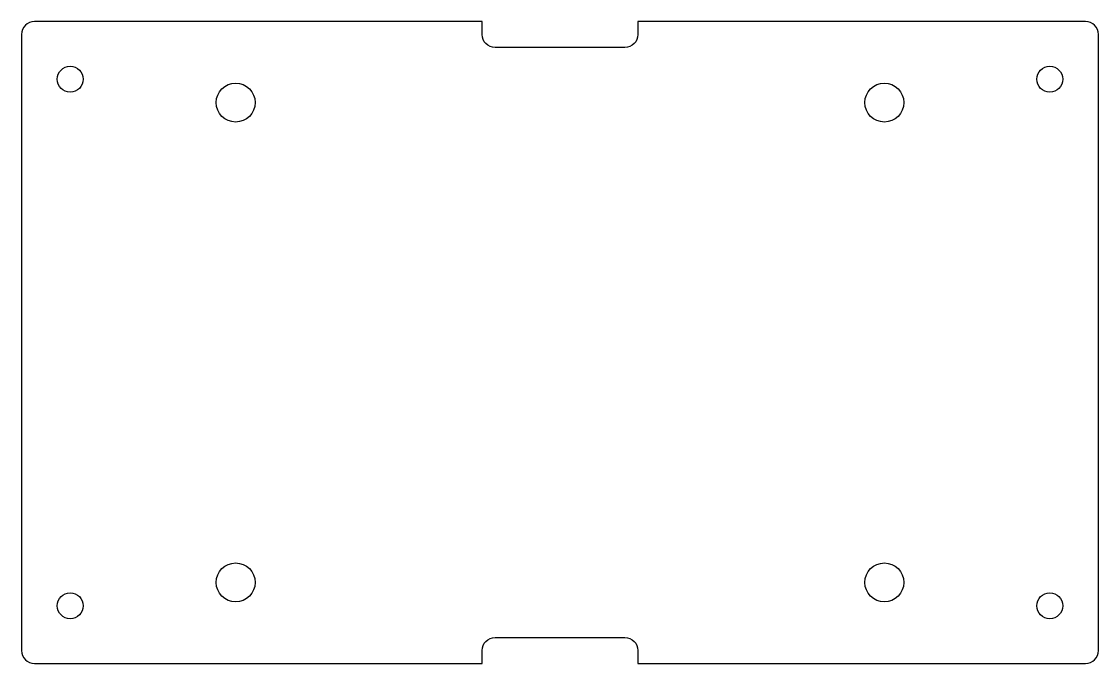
# Model space of a CAD drawing. Header units: millimetres. Extents: x -41.5 to 41.5, y -24.8 to 24.8.
import ezdxf

# ---------------------------------------------------------------- set-up
doc = ezdxf.new("R2010")
doc.units = ezdxf.units.MM
doc.layers.get('0').update_dxf_attribs({"linetype": 'CONTINUOUS'})

msp = doc.modelspace()

# ---------------------------------------------------------------- linework, layer by layer
msp.add_lwpolyline([(-41.5, -23.75, 0.414214), (-40.5, -24.75), (-6, -24.75), (-6, -23.75, -0.414214), (-5, -22.75), (5, -22.75, -0.414214), (6, -23.75), (6, -24.75), (40.5, -24.75, 0.414214), (41.5, -23.75), (41.5, 23.75, 0.414214), (40.5, 24.75), (6, 24.75), (6, 23.75, -0.414214), (5, 22.75), (-5, 22.75, -0.414214), (-6, 23.75), (-6, 24.75), (-40.5, 24.75, 0.414214), (-41.5, 23.75)], format="xyb", close=True)
for centre, radius in [((-37.75, 20.3), 1), ((37.75, 20.3), 1), ((-25, 18.5), 1.5), ((25, 18.5), 1.5), ((-25, -18.5), 1.5), ((25, -18.5), 1.5), ((-37.75, -20.3), 1), ((37.75, -20.3), 1)]:
    msp.add_circle(centre, radius)

doc.saveas('drawing.dxf')
